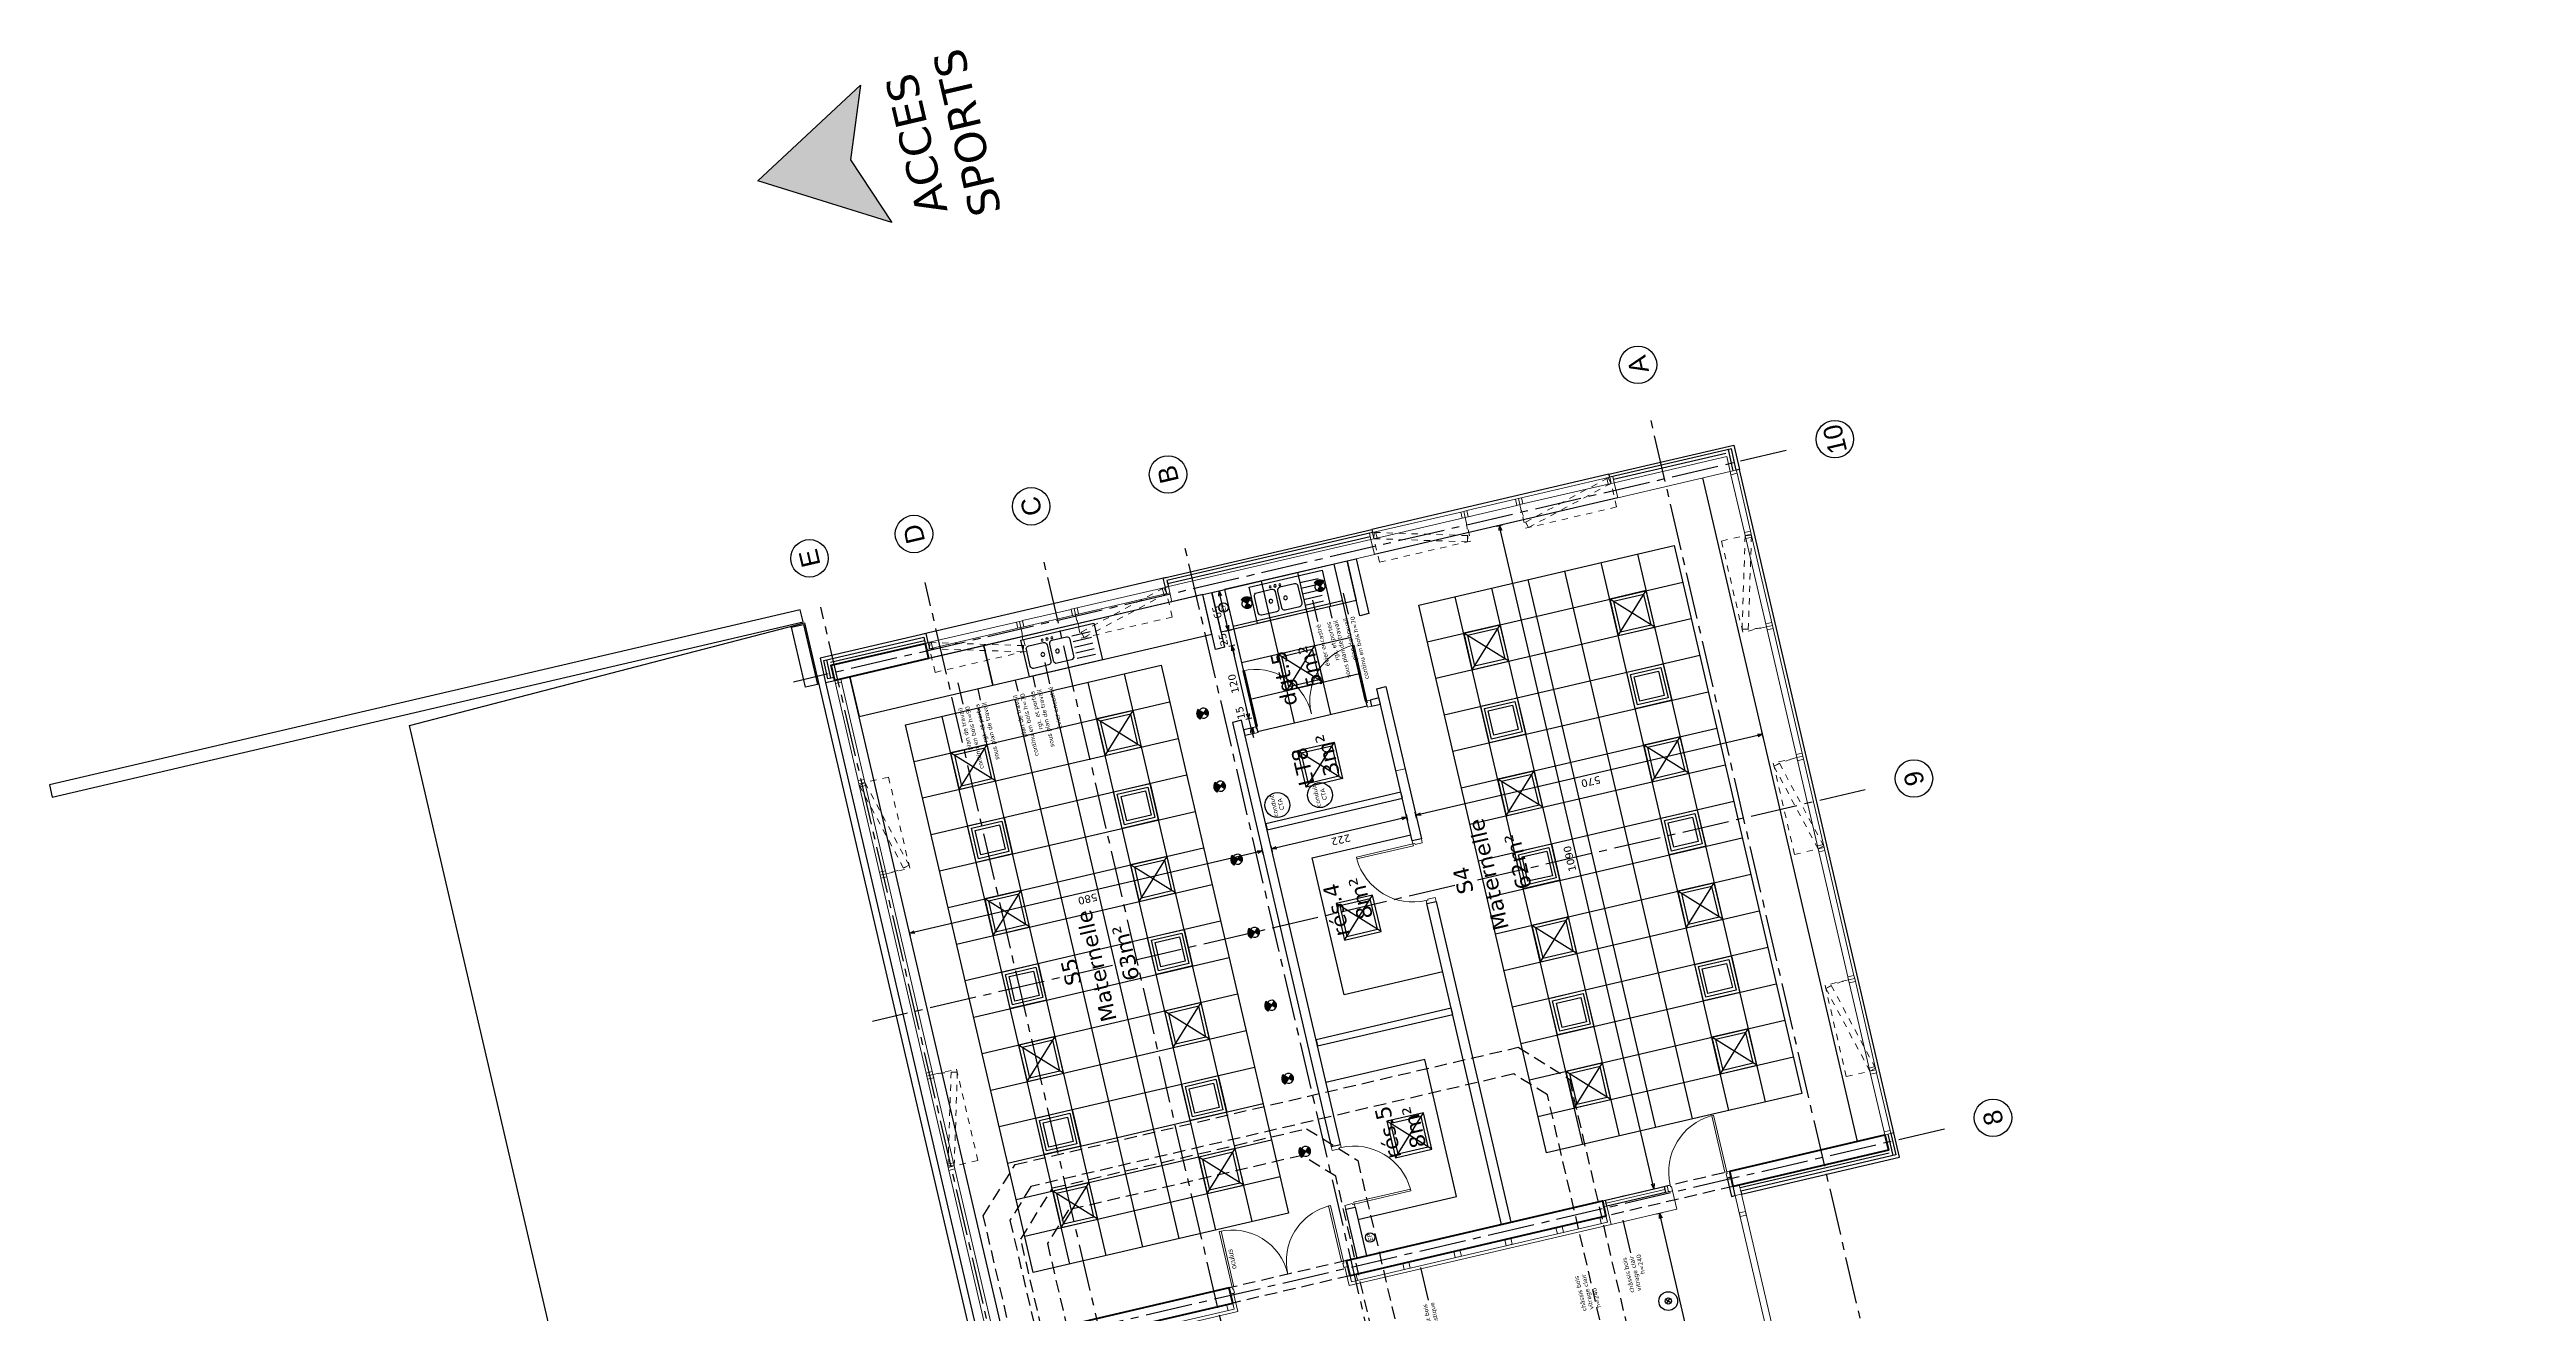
# Model space of a CAD drawing. Header units: metres. Extents: x -49 to 867749, y -579737 to 170817.
# Drawn here: x 867502.69 to 867542.36, y -408919.2 to -408898.99 of the extents above; entities that cross this region are included whole.
import ezdxf
from ezdxf.enums import TextEntityAlignment as Align

# ---------------------------------------------------------------- set-up
doc = ezdxf.new("R2010")
doc.units = ezdxf.units.M
doc.header["$MEASUREMENT"] = 0
doc.header["$PDMODE"] = 3
doc.header["$PDSIZE"] = 0.1
for name, pattern in [('01', [0.15, 0.1, -0.05]), ('02', [0.28, 0.2, -0.08]), ('AXES2', [1.125, 0.75, -0.125, 0.125, -0.125])]:
    doc.linetypes.add(name, pattern=pattern)
for name, color, linetype in [('00-AXE-0.00', 14, 'AXES2'), ('01-CLOISON-0.25', 3, 'Continuous'), ('01-DOUBLAGE-0.0x', 6, 'Continuous'), ('01-ISOL-0.08', 43, 'ISOLATION'), ('01-MEN-VU-0.13', 163, 'Continuous'), ('01-SANITAIRE-0.15', 44, 'Continuous'), ('02-VU-CACHE-01-0.10', 133, '01'), ('06-COT-50&100-0.20', 2, 'Continuous'), ('06-SYMB-DIVERS-0.20', 20, 'Continuous'), ('06-TXT-DETAILS-DIVERS-02.20', 2, 'Continuous'), ('06-TXT-DIVERS-0.20', 70, 'Continuous'), ('06-TXT-DIVERS-2-02.20', 5, 'Continuous'), ('06-TXT-ETIQUETTES SURFACES', 210, 'Continuous'), ('07-PLAFONDS-0.13', 5, 'Continuous'), ('08-VU-0.13', 44, 'Continuous'), ('08-VU-0.20', 32, 'Continuous')]:
    doc.layers.add(name, color=color, linetype=linetype)
for name, color, linetype, lineweight in [('01-BETON-0.40', 4, 'Continuous', 40), ('01-MEN-CP-0.15', 2, 'Continuous', 18), ('ACSP - Béton', 252, 'Continuous', 18)]:
    doc.layers.add(name, color=color, linetype=linetype, lineweight=lineweight)
doc.styles.add('COT', font='verdana.ttf')
doc.styles.add('locaux 100', font='verdana.ttf', dxfattribs={"height": 0.22})
doc.styles.add('locaux 20', font='verdana.ttf', dxfattribs={"height": 0.07})
doc.styles.add('locaux 200', font='verdana.ttf', dxfattribs={"height": 0.35})
doc.styles.get("Standard").update_dxf_attribs({"font": 'arial.ttf'})
doc.linetypes.add('ISOLATION', pattern='A,0.0001,-0.1,[134,ltypeshp.shx,S=0.1,R=0,X=-0.1,Y=0],-0.2,[134,ltypeshp.shx,S=0.1,R=180,X=0.1,Y=0],-0.1', length=0.4001)
doc.dimstyles.new('COT50', dxfattribs={"dimtxt": 0.12, "dimasz": 0.08, "dimexe": 0.05, "dimexo": 0, "dimgap": 0.05, "dimtad": 1, "dimdec": 0, "dimlfac": 100, "dimzin": 0, "dimdsep": 46, "dimtxsty": 'COT', "dimblk": 'OPEN30', "dimcen": 0.04, "dimdle": 0.05, "dimclrd": 256, "dimclre": 256, "dimclrt": 6, "dimadec": 0, "dimazin": 0, "dimtm": 1e-09, "dimtfac": 1, "dimtdec": 0, "dimtmove": 1, "dimatfit": 0, "dimldrblk": 'OPEN30', "dimfxl": 0.05, "dimfxlon": 1, "dimtolj": 1, "dimtzin": 0, "dimlwd": -1, "dimlwe": -1, "dimarcsym": 0})

# ---------------------------------------------------------------- blocks, each defined once
blk = doc.blocks.new('fen150')
for points in [[(-1.6, -0.1), (-1.55, -0.1), (-1.55, 0), (-1.6, 0)], [(-1.55, -0.1), (-1.5, -0.1), (-1.5, 0), (-1.55, 0)], [(-0.05, -0.1), (0, -0.1), (0, 0), (-0.05, 0)], [(-1.55, -0.1), (-0.05, -0.1), (-0.05, 0), (-1.55, 0)], [(-0.1, -0.1), (-0.05, -0.1), (-0.05, 0), (-0.1, 0)]]:
    blk.add_lwpolyline(points, close=True)
at = {"linetype": '01'}
blk.add_lwpolyline([(-1.55, 0), (-1.55, 0.388), (-0.05, 0.388), (-0.05, 0)], dxfattribs=at)
blk.add_lwpolyline([(-1.525, 0.292), (-0.076, -0.097), (-0.05, 0), (-1.499, 0.388)], close=True, dxfattribs=at)
blk.add_arc((-0.05, 0), 1.5, 165, 180, dxfattribs=at)
blk = doc.blocks.new('LuminaireSuspendu')
for p, q in [((-0.035, 0.035), (0.035, -0.035)), ((-0.035, -0.035), (0.035, 0.035))]:
    blk.add_line(p, q)
for radius in [0.15, 0.05]:
    blk.add_circle((0, 0), radius)
blk = doc.blocks.new('Eclairage-Pl-60x60')
for p, q in [((-0.3, 0.3), (0.3, -0.3)), ((-0.3, -0.3), (0.3, 0.3))]:
    blk.add_line(p, q)
for points in [[(-0.3, -0.3), (0.3, -0.3), (0.3, 0.3), (-0.3, 0.3)], [(-0.25, -0.25), (0.25, -0.25), (0.25, 0.25), (-0.25, 0.25)]]:
    blk.add_lwpolyline(points, close=True)
blk = doc.blocks.new('Spot-directionnel')
h = blk.add_hatch(color=256)
h.dxf.hatch_style = 1
h.paths.add_polyline_path([(-0.057, 0.057, 0.414214), (-0.057, -0.057), (0, 0)])
h = blk.add_hatch(color=256)
h.dxf.hatch_style = 1
h.paths.add_polyline_path([(0.078, 0.078), (0, 0), (0.078, -0.078, 0.414214)])
for p, q in [((-0.057, -0.057), (0.078, 0.078)), ((-0.057, 0.057), (0.078, -0.078))]:
    blk.add_line(p, q)
for radius, start, end in [(0.08, 45, 315), (0.11, 315, 45)]:
    blk.add_arc((0, 0), radius, start, end)
blk = doc.blocks.new('_Open30')
at = {"color": 0, "linetype": 'ByBlock', "lineweight": -2}
for p, q in [((-1, 0.27), (0, 0)), ((0, 0), (-1, -0.27)), ((0, 0), (-1, 0))]:
    blk.add_line(p, q, dxfattribs=at)
blk = doc.blocks.new('*D451')
at = {"layer": '06-COT-50&100-0.20', "transparency": 16777216}
for p, q in [((867528.427, -408917.621), (867528.524, -408917.598)), ((867529.956, -408923.959), (867528.494, -408917.688)), ((867529.925, -408924.049), (867530.023, -408924.026))]:
    blk.add_line(p, q, dxfattribs=at)
at = {"layer": 'Defpoints', "color": 0, "transparency": 16777216}
for p in [(867527.814, -408917.764), (867528.476, -408917.61), (867529.239, -408924.209)]:
    blk.add_point(p, dxfattribs=at)
at = {"layer": '06-COT-50&100-0.20', "transparency": 16777216, "xscale": 0.08, "yscale": 0.08, "zscale": 0.08}
for p, rotation in [((867528.476, -408917.61), 103.1212703830424), ((867529.974, -408924.037), 283.1212703830424)]:
    blk.add_blockref('_Open30', p, dxfattribs=dict(at, rotation=rotation))
at = {"layer": '06-COT-50&100-0.20', "color": 6, "transparency": 16777216, "insert": (867529.115, -408920.849), "char_height": 0.12, "attachment_point": 5, "rotation": 103.1213, "style": 'COT'}
blk.add_mtext('\\A1;660', dxfattribs=at)
blk = doc.blocks.new('*D452')
at = {"layer": '06-COT-50&100-0.20', "transparency": 16777216}
for p, q in [((867525.862, -408906.616), (867525.959, -408906.593)), ((867528.367, -408917.142), (867525.929, -408906.683)), ((867528.336, -408917.231), (867528.434, -408917.209))]:
    blk.add_line(p, q, dxfattribs=at)
at = {"layer": 'Defpoints', "color": 0, "transparency": 16777216}
for p in [(867525.91, -408906.605), (867523.617, -408907.139), (867526.092, -408917.755)]:
    blk.add_point(p, dxfattribs=at)
at = {"layer": '06-COT-50&100-0.20', "transparency": 16777216, "xscale": 0.08, "yscale": 0.08, "zscale": 0.08}
for p, rotation in [((867525.91, -408906.605), 103.1212703830424), ((867528.385, -408917.22), 283.1212703830424)]:
    blk.add_blockref('_Open30', p, dxfattribs=dict(at, rotation=rotation))
at = {"layer": '06-COT-50&100-0.20', "color": 6, "transparency": 16777216, "insert": (867527.038, -408911.938), "char_height": 0.12, "attachment_point": 5, "rotation": 103.1213, "style": 'COT'}
blk.add_mtext('\\A1;1090', dxfattribs=at)
blk = doc.blocks.new('*D453')
at = {"layer": '06-COT-50&100-0.20', "transparency": 16777216}
for p, q in [((867530.047, -408909.965), (867524.651, -408911.223)), ((867530.136, -408909.996), (867530.113, -408909.898)), ((867524.585, -408911.29), (867524.562, -408911.192))]:
    blk.add_line(p, q, dxfattribs=at)
at = {"layer": 'Defpoints', "color": 0, "transparency": 16777216}
for p in [(867524.573, -408911.241), (867530.406, -408911.153), (867524.661, -408911.619)]:
    blk.add_point(p, dxfattribs=at)
at = {"layer": '06-COT-50&100-0.20', "transparency": 16777216, "xscale": 0.08, "yscale": 0.08, "zscale": 0.08}
for p, rotation in [((867530.124, -408909.947), 13.12127038304243), ((867524.573, -408911.241), 193.1212703830424)]:
    blk.add_blockref('_Open30', p, dxfattribs=dict(at, rotation=rotation))
at = {"layer": '06-COT-50&100-0.20', "color": 6, "transparency": 16777216, "insert": (867527.374, -408910.704), "char_height": 0.12, "attachment_point": 5, "rotation": 193.1213, "style": 'COT'}
blk.add_mtext('\\A1;570', dxfattribs=at)
blk = doc.blocks.new('P90')
at = {"linetype": 'Continuous'}
for points in [[(-0.05, 0.929), (-0.05, 0), (-0.08, 0), (-0.08, 0.929)], [(-0.965, -0.03), (-0.965, -0.1), (-1.03, -0.1), (-1.03, 0), (-0.98, 0), (-0.98, -0.03)], [(0, 0), (0, -0.1), (-0.065, -0.1), (-0.065, -0.03), (-0.05, -0.03), (-0.05, 0)]]:
    blk.add_lwpolyline(points, close=True, dxfattribs=at)
blk.add_arc((-0.043, -0.006), 0.937, 92.2388, 179.6062, dxfattribs=at)
at = {"linetype": 'Continuous', "text_generation_flag": 6}
blk.add_attdef('TEXTE', text='', height=0.08, rotation=90, dxfattribs=at).set_placement((-0.188, 0.469), align=Align.CENTER)
blk = doc.blocks.new('*D454')
at = {"layer": '06-COT-50&100-0.20', "transparency": 16777216}
for p, q in [((867522.038, -408911.832), (867516.545, -408913.112)), ((867522.127, -408911.863), (867522.104, -408911.765)), ((867516.478, -408913.179), (867516.456, -408913.082))]:
    blk.add_line(p, q, dxfattribs=at)
at = {"layer": 'Defpoints', "color": 0, "transparency": 16777216}
for p in [(867516.467, -408913.131), (867522.427, -408913.151), (867516.748, -408914.337)]:
    blk.add_point(p, dxfattribs=at)
at = {"layer": '06-COT-50&100-0.20', "transparency": 16777216, "xscale": 0.08, "yscale": 0.08, "zscale": 0.08}
for p, rotation in [((867522.116, -408911.814), 13.12127038304243), ((867516.467, -408913.131), 193.1212703830424)]:
    blk.add_blockref('_Open30', p, dxfattribs=dict(at, rotation=rotation))
at = {"layer": '06-COT-50&100-0.20', "color": 6, "transparency": 16777216, "insert": (867519.317, -408912.582), "char_height": 0.12, "attachment_point": 5, "rotation": 193.1213, "style": 'COT'}
blk.add_mtext('\\A1;580', dxfattribs=at)
blk = doc.blocks.new('elem-cuis')
for p, q in [((0.115, -0.81), (0.115, -1.11)), ((0.2075, -0.81), (0.2075, -1.11)), ((0.3, -0.81), (0.3, -1.11)), ((0.3925, -0.81), (0.3925, -1.11)), ((0.485, -0.81), (0.485, -1.11))]:
    blk.add_line(p, q)
blk.add_lwpolyline([(0, -1.2), (0.6, -1.2), (0.6, 0), (0, 0)], close=True)
for points in [[(0.165, -0.39), (0.435, -0.39, 0.4142136), (0.485, -0.34), (0.485, -0.1, 0.4142136), (0.435, -0.05), (0.165, -0.05, 0.4142136), (0.115, -0.1), (0.115, -0.34, 0.4142136)], [(0.165, -0.43), (0.435, -0.43, -0.4142136), (0.485, -0.48), (0.485, -0.72, -0.4142136), (0.435, -0.77), (0.165, -0.77, -0.4142136), (0.115, -0.72), (0.115, -0.48, -0.4142136)]]:
    blk.add_lwpolyline(points, format="xyb", close=True)
for centre, radius in [((0.075, -0.41), 0.02), ((0.075, -0.33), 0.015), ((0.075, -0.33), 0.015), ((0.3, -0.29), 0.03), ((0.075, -0.49), 0.015), ((0.3, -0.53), 0.03)]:
    blk.add_circle(centre, radius)
blk = doc.blocks.new('P180')
for points in [[(-1.85, 0.915), (-1.85, 0), (-1.88, 0), (-1.88, 0.915)], [(-0.08, 0.915), (-0.08, 0), (-0.05, 0), (-0.05, 0.915)], [(0, 0), (0, -0.1), (-0.065, -0.1), (-0.065, -0.03), (-0.05, -0.03), (-0.05, 0)]]:
    blk.add_lwpolyline(points, close=True)
at = {"linetype": 'Continuous'}
blk.add_lwpolyline([(-1.93, 0), (-1.93, -0.1), (-1.865, -0.1), (-1.865, -0.03), (-1.88, -0.03), (-1.88, 0)], close=True, dxfattribs=at)
for centre, start, end in [((-1.88, 0), 0, 90), ((-0.05, 0), 90, 180)]:
    blk.add_arc(centre, 0.915, start, end)
at = {"linetype": 'Continuous', "text_generation_flag": 6}
blk.add_attdef('TEXTE', (-0.188, 0.598), '', height=0.08, rotation=90, dxfattribs=at)
blk = doc.blocks.new('A$C69772187')
at = {"layer": '06-SYMB-DIVERS-0.20', "true_color": 0xff0000}
h = blk.add_hatch(color=1, dxfattribs=at)
h.dxf.hatch_style = 1
h.paths.add_polyline_path([(-3.887, 2.267), (0, 0), (-3.907, -2.233), (-3.053, 0.014)])
at = {"layer": '06-SYMB-DIVERS-0.20', "color": 1, "true_color": 0xff0000}
blk.add_lwpolyline([(-3.887, 2.267), (0, 0), (-3.907, -2.233), (-3.053, 0.014), (-3.887, 2.267)], dxfattribs=at)
blk = doc.blocks.new('P90-15')
at = {"linetype": 'Continuous'}
for points in [[(-0.05, 0.929), (-0.05, 0), (-0.08, 0), (-0.08, 0.929)], [(-0.965, -0.03), (-0.965, -0.15), (-1.03, -0.15), (-1.03, 0), (-0.98, 0), (-0.98, -0.03)], [(0, 0), (0, -0.15), (-0.065, -0.15), (-0.065, -0.03), (-0.05, -0.03), (-0.05, 0)]]:
    blk.add_lwpolyline(points, close=True, dxfattribs=at)
blk.add_arc((-0.043, -0.006), 0.937, 92.2388, 179.6062, dxfattribs=at)
at = {"linetype": 'Continuous', "text_generation_flag": 6}
blk.add_attdef('TEXTE', text='', height=0.08, rotation=90, dxfattribs=at).set_placement((-0.188, 0.469), align=Align.CENTER)
blk = doc.blocks.new('*D458')
at = {"layer": '06-COT-50&100-0.20', "transparency": 16777216}
for p, q in [((867524.349, -408911.293), (867522.34, -408911.762)), ((867524.416, -408911.226), (867524.439, -408911.324)), ((867522.25, -408911.731), (867522.273, -408911.829))]:
    blk.add_line(p, q, dxfattribs=at)
at = {"layer": 'Defpoints', "color": 0, "transparency": 16777216}
for p in [(867524.356, -408910.971), (867522.191, -408911.476), (867522.262, -408911.78)]:
    blk.add_point(p, dxfattribs=at)
at = {"layer": '06-COT-50&100-0.20', "transparency": 16777216, "xscale": 0.08, "yscale": 0.08, "zscale": 0.08}
for p, rotation in [((867524.427, -408911.275), 13.12127038304243), ((867522.262, -408911.78), 193.1212703830424)]:
    blk.add_blockref('_Open30', p, dxfattribs=dict(at, rotation=rotation))
at = {"layer": '06-COT-50&100-0.20', "color": 6, "transparency": 16777216, "insert": (867523.37, -408911.636), "char_height": 0.12, "attachment_point": 5, "rotation": 193.1213, "style": 'COT'}
blk.add_mtext('\\A1;222', dxfattribs=at)
blk = doc.blocks.new('*D460')
at = {"layer": '06-COT-50&100-0.20', "transparency": 16777216}
for p, q in [((867521.578, -408908.539), (867521.675, -408908.516)), ((867521.881, -408909.618), (867521.645, -408908.605)), ((867521.851, -408909.707), (867521.948, -408909.685))]:
    blk.add_line(p, q, dxfattribs=at)
at = {"layer": 'Defpoints', "color": 0, "transparency": 16777216}
for p in [(867521.51, -408908.555), (867521.627, -408908.527), (867521.782, -408909.723)]:
    blk.add_point(p, dxfattribs=at)
at = {"layer": '06-COT-50&100-0.20', "transparency": 16777216, "xscale": 0.08, "yscale": 0.08, "zscale": 0.08}
for p, rotation in [((867521.627, -408908.527), 103.1212703830424), ((867521.899, -408909.696), 283.1212703830424)]:
    blk.add_blockref('_Open30', p, dxfattribs=dict(at, rotation=rotation))
at = {"layer": '06-COT-50&100-0.20', "color": 6, "transparency": 16777216, "insert": (867521.653, -408909.137), "char_height": 0.12, "attachment_point": 5, "rotation": 103.1213, "style": 'COT'}
blk.add_mtext('\\A1;120', dxfattribs=at)
blk = doc.blocks.new('*D467')
at = {"layer": '06-COT-50&100-0.20', "transparency": 16777216}
for p, q in [((867521.374, -408907.662), (867521.471, -408907.639)), ((867521.552, -408908.206), (867521.441, -408907.729)), ((867521.521, -408908.295), (867521.619, -408908.273))]:
    blk.add_line(p, q, dxfattribs=at)
at = {"layer": 'Defpoints', "color": 0, "transparency": 16777216}
for p in [(867521.306, -408907.678), (867521.422, -408907.651), (867521.453, -408908.311)]:
    blk.add_point(p, dxfattribs=at)
at = {"layer": '06-COT-50&100-0.20', "transparency": 16777216, "xscale": 0.08, "yscale": 0.08, "zscale": 0.08}
for p, rotation in [((867521.422, -408907.651), 103.1212703830424), ((867521.57, -408908.284), 283.1212703830424)]:
    blk.add_blockref('_Open30', p, dxfattribs=dict(at, rotation=rotation))
at = {"layer": '06-COT-50&100-0.20', "color": 6, "transparency": 16777216, "insert": (867521.387, -408907.993), "char_height": 0.12, "attachment_point": 5, "rotation": 103.1213, "style": 'COT'}
blk.add_mtext('\\A1;65', dxfattribs=at)
blk = doc.blocks.new('*D468')
at = {"layer": '06-COT-50&100-0.20', "transparency": 16777216}
for p, q in [((867521.851, -408909.707), (867521.948, -408909.685)), ((867521.881, -408909.618), (867521.863, -408909.54)), ((867521.885, -408909.853), (867521.982, -408909.831)), ((867521.933, -408909.842), (867521.899, -408909.696)), ((867521.951, -408909.92), (867521.97, -408909.998))]:
    blk.add_line(p, q, dxfattribs=at)
at = {"layer": 'Defpoints', "color": 0, "transparency": 16777216}
for p in [(867521.782, -408909.723), (867521.899, -408909.696), (867521.816, -408909.869)]:
    blk.add_point(p, dxfattribs=at)
at = {"layer": '06-COT-50&100-0.20', "transparency": 16777216, "xscale": 0.08, "yscale": 0.08, "zscale": 0.08}
for p, rotation in [((867521.899, -408909.696), 283.1212703830424), ((867521.933, -408909.842), 103.1212703830424)]:
    blk.add_blockref('_Open30', p, dxfattribs=dict(at, rotation=rotation))
at = {"layer": '06-COT-50&100-0.20', "color": 6, "transparency": 16777216, "insert": (867521.763, -408909.604), "char_height": 0.12, "attachment_point": 5, "rotation": 103.1213, "style": 'COT'}
blk.add_mtext('\\A1;15', dxfattribs=at)
blk = doc.blocks.new('*D469')
at = {"layer": '06-COT-50&100-0.20', "transparency": 16777216}
for p, q in [((867521.552, -408908.206), (867521.534, -408908.128)), ((867521.521, -408908.295), (867521.619, -408908.273)), ((867521.627, -408908.527), (867521.57, -408908.284)), ((867521.578, -408908.539), (867521.675, -408908.516)), ((867521.645, -408908.605), (867521.663, -408908.683))]:
    blk.add_line(p, q, dxfattribs=at)
at = {"layer": 'Defpoints', "color": 0, "transparency": 16777216}
for p in [(867521.453, -408908.311), (867521.51, -408908.555), (867521.57, -408908.284)]:
    blk.add_point(p, dxfattribs=at)
at = {"layer": '06-COT-50&100-0.20', "transparency": 16777216, "xscale": 0.08, "yscale": 0.08, "zscale": 0.08}
for p, rotation in [((867521.57, -408908.284), 283.1212703830424), ((867521.627, -408908.527), 103.1212703830424)]:
    blk.add_blockref('_Open30', p, dxfattribs=dict(at, rotation=rotation))
at = {"layer": '06-COT-50&100-0.20', "color": 6, "transparency": 16777216, "insert": (867521.489, -408908.431), "char_height": 0.12, "attachment_point": 5, "rotation": 103.1213, "style": 'COT'}
blk.add_mtext('\\A1;25', dxfattribs=at)

msp = doc.modelspace()

# ---------------------------------------------------------------- linework, layer by layer
at = {"layer": '00-AXE-0.00'}
for p, q in [((867542.356, -408965.065), (867528.312, -408904.813)), ((867530.503, -408905.406), (867514.606, -408909.111)), ((867532.639, -408967.33), (867518.594, -408907.078)), ((867534.898, -408967.111), (867520.854, -408906.859)), ((867527.785, -408955.001), (867516.717, -408907.52)), ((867518.153, -408921.246), (867515.045, -408907.91)), ((867531.769, -408910.835), (867515.872, -408914.541)), ((867533.035, -408916.265), (867517.137, -408919.97))]:
    msp.add_line(p, q, dxfattribs=at)
at = {"layer": '00-AXE-0.00', "linetype": 'Continuous'}
for centre in [(867528.13, -408904.034), (867531.282, -408905.224), (867520.604, -408905.788), (867518.413, -408906.299), (867516.536, -408906.741), (867514.863, -408907.131), (867532.548, -408910.654), (867533.814, -408916.083)]:
    msp.add_circle(centre, 0.3, dxfattribs=at)
at = {"layer": '01-BETON-0.40'}
for points in [[(867516.714, -408908.492), (867516.771, -408908.735), (867515.267, -408909.086), (867515.211, -408908.842)], [(867529.598, -408916.937), (867532.081, -408916.359), (867532.138, -408916.602), (867529.654, -408917.181)], [(867527.616, -408917.656), (867523.519, -408918.611), (867523.462, -408918.368), (867527.559, -408917.413)], [(867519.398, -408919.572), (867520.126, -408922.694), (867520.37, -408922.637), (867519.642, -408919.515), (867521.639, -408919.049), (867521.582, -408918.806), (867517.742, -408919.701), (867517.799, -408919.944)]]:
    msp.add_lwpolyline(points, close=True, dxfattribs=at)
at = {"layer": '01-CLOISON-0.25'}
for points in [[(867523.617, -408907.139), (867523.821, -408908.016), (867523.675, -408908.05), (867523.471, -408907.173)], [(867521.364, -408908.589), (867521.159, -408907.712), (867521.306, -408907.678), (867521.51, -408908.555)], [(867523.839, -408909.398), (867523.862, -408909.495), (867524.005, -408909.462), (867523.982, -408909.365)], [(867524.515, -408911.653), (867523.948, -408909.218), (867524.094, -408909.184), (867524.661, -408911.619)], [(867523.365, -408916.511), (867521.782, -408909.723), (867521.636, -408909.757), (867523.218, -408916.545)], [(867521.959, -408909.836), (867521.982, -408909.933), (867521.839, -408909.967), (867521.816, -408909.869)], [(867522.168, -408911.379), (867522.191, -408911.476), (867524.356, -408910.971), (867524.334, -408910.874)], [(867524.895, -408912.622), (867526.092, -408917.755), (867525.945, -408917.789), (867524.749, -408912.656)], [(867522.974, -408914.836), (867522.997, -408914.934), (867525.162, -408914.429), (867525.14, -408914.331)], [(867523.598, -408917.514), (867523.78, -408918.294), (867523.634, -408918.328), (867523.452, -408917.548)]]:
    msp.add_lwpolyline(points, close=True, dxfattribs=at)
at = {"layer": '01-DOUBLAGE-0.0x'}
for points in [[(867529.704, -408905.72), (867529.625, -408905.38), (867527.677, -408905.834), (867527.665, -408905.785), (867529.662, -408905.32), (867529.753, -408905.709)], [(867523.879, -408906.719), (867520.587, -408907.486), (867520.609, -408907.584), (867520.561, -408907.595), (867520.527, -408907.449), (867523.867, -408906.67), (867523.879, -408906.719)], [(867516.714, -408908.492), (867516.763, -408908.48), (867516.729, -408908.334), (867515.031, -408908.73), (867515.121, -408909.12), (867515.267, -408909.086), (867515.256, -408909.037), (867515.159, -408909.06), (867515.091, -408908.767), (867516.691, -408908.394), (867516.714, -408908.492)], [(867532.178, -408916.336), (867532.258, -408916.677), (867529.774, -408917.256), (867529.786, -408917.304), (867532.318, -408916.714), (867532.227, -408916.325)]]:
    msp.add_lwpolyline(points, close=True, dxfattribs=at)
at = {"layer": '01-ISOL-0.08', "ltscale": 0.1}
for p, q in [((867529.538, -408905.451), (867527.737, -408905.871)), ((867529.655, -408905.732), (867529.576, -408905.391)), ((867520.598, -408907.535), (867523.841, -408906.779)), ((867515.199, -408908.793), (867516.703, -408908.443)), ((867515.207, -408909.048), (867515.139, -408908.756)), ((867532.13, -408916.347), (867532.209, -408916.688)), ((867532.149, -408916.651), (867529.763, -408917.207))]:
    msp.add_line(p, q, dxfattribs=at)
at = {"layer": '01-MEN-CP-0.15'}
for p, q in [((867524.4, -408910.499), (867524.254, -408910.533)), ((867527.619, -408917.45), (867528.557, -408917.231))]:
    msp.add_line(p, q, dxfattribs=at)
for points in [[(867529.704, -408905.72), (867529.715, -408905.769), (867529.618, -408905.792), (867529.607, -408905.743)], [(867529.715, -408905.769), (867529.931, -408906.694), (867529.834, -408906.717), (867529.618, -408905.792)], [(867526.167, -408906.185), (867525.388, -408906.367), (867525.411, -408906.464), (867526.19, -408906.283)], [(867518.295, -408908.226), (867518.272, -408908.128), (867519.051, -408907.947), (867519.074, -408908.044)], [(867530.197, -408908.275), (867530.662, -408910.272), (867530.76, -408910.249), (867530.294, -408908.253)], [(867515.267, -408909.086), (867515.279, -408909.134), (867515.376, -408909.112), (867515.365, -408909.063)], [(867515.279, -408909.134), (867515.642, -408910.692), (867515.739, -408910.67), (867515.376, -408909.112)], [(867531.025, -408911.83), (867531.491, -408913.826), (867531.588, -408913.804), (867531.123, -408911.807)], [(867516.732, -408915.367), (867516.005, -408912.251), (867516.103, -408912.228), (867516.829, -408915.344)], [(867531.951, -408915.362), (867532.167, -408916.287), (867532.07, -408916.31), (867531.854, -408915.385)], [(867532.167, -408916.287), (867532.178, -408916.336), (867532.081, -408916.359), (867532.07, -408916.31)], [(867517.095, -408916.925), (867517.731, -408919.652), (867517.828, -408919.63), (867517.192, -408916.903)], [(867528.749, -408917.546), (867527.699, -408917.791), (867527.631, -408917.499), (867528.68, -408917.254)], [(867528.617, -408917.269), (867528.594, -408917.171), (867528.546, -408917.183), (867528.568, -408917.28)], [(867529.752, -408917.158), (867529.786, -408917.304), (867529.688, -408917.327), (867529.654, -408917.181)], [(867531.187, -408923.755), (867529.688, -408917.327), (867529.786, -408917.304), (867531.284, -408923.732)], [(867529.688, -408917.327), (867531.187, -408923.755), (867531.284, -408923.732), (867529.786, -408917.304)], [(867527.631, -408917.499), (867527.699, -408917.791), (867523.504, -408918.769), (867523.436, -408918.476), (867523.485, -408918.465), (867523.542, -408918.708), (867527.639, -408917.753), (867527.582, -408917.51)], [(867527.519, -408917.679), (867527.541, -408917.776), (867527.639, -408917.753), (867527.616, -408917.656)], [(867527.631, -408917.499), (867527.608, -408917.401), (867527.559, -408917.413), (867527.582, -408917.51)], [(867529.767, -408917.663), (867529.753, -408917.605), (867529.85, -408917.582), (867529.864, -408917.64)], [(867525.997, -408918.033), (867526.02, -408918.131), (867526.117, -408918.108), (867526.095, -408918.011)], [(867526.815, -408917.843), (867526.838, -408917.94), (867526.936, -408917.917), (867526.913, -408917.82)], [(867524.363, -408918.414), (867524.385, -408918.512), (867524.483, -408918.489), (867524.46, -408918.392)], [(867525.181, -408918.224), (867525.203, -408918.321), (867525.301, -408918.298), (867525.278, -408918.201)], [(867521.605, -408918.903), (867521.654, -408918.892), (867521.722, -408919.184), (867519.676, -408919.661), (867519.665, -408919.612), (867521.662, -408919.147)], [(867523.519, -408918.611), (867523.542, -408918.708), (867523.639, -408918.686), (867523.616, -408918.588)], [(867521.542, -408919.072), (867521.565, -408919.169), (867521.662, -408919.147), (867521.639, -408919.049)]]:
    msp.add_lwpolyline(points, close=True, dxfattribs=at)
at = {"layer": '01-MEN-VU-0.13'}
for points in [[(867502.738, -408910.951), (867514.759, -408908.149), (867514.713, -408907.954), (867502.694, -408910.756)], [(867514.768, -408908.189), (867514.992, -408909.15), (867514.797, -408909.195), (867514.573, -408908.234)]]:
    msp.add_lwpolyline(points, close=True, dxfattribs=at)
at = {"layer": '01-SANITAIRE-0.15', "linetype": '02'}
msp.add_lwpolyline([(867538.595, -408959.063), (867536.693, -408950.904), (867534.533, -408949.41), (867526.679, -408915.717), (867526.14, -408915.382), (867518.408, -408917.184), (867518.073, -408917.723), (867519.164, -408922.403), (867518.774, -408922.493), (867517.646, -408917.652), (867518.156, -408916.832), (867526.211, -408914.955), (867527.031, -408915.465), (867534.887, -408949.168), (867537.048, -408950.662), (867539.102, -408959.474), (867538.21, -408960.909), (867533.014, -408962.12), (867532.923, -408961.731), (867537.957, -408960.557), (867538.675, -408959.404)], dxfattribs=at)
msp.add_lwpolyline([(867538.034, -408959.298), (867536.162, -408951.265), (867530.335, -408947.237), (867523.291, -408917.02), (867522.753, -408916.685), (867519.008, -408917.558), (867518.673, -408918.096), (867519.651, -408922.289), (867519.261, -408922.38), (867518.246, -408918.026), (867518.756, -408917.206), (867522.823, -408916.258), (867523.643, -408916.768), (867530.689, -408946.996), (867536.516, -408951.024), (867538.461, -408959.368), (867537.831, -408960.381), (867532.878, -408961.536), (867532.787, -408961.146), (867537.579, -408960.029)], close=True, dxfattribs=at)
at = {"layer": '01-SANITAIRE-0.15'}
for centre, radius in [((867521.49, -408907.918), 0.075), ((867522.355, -408911.079), 0.2), ((867523.037, -408910.92), 0.2), ((867523.839, -408917.997), 0.075)]:
    msp.add_circle(centre, radius, dxfattribs=at)
at = {"layer": '02-VU-CACHE-01-0.10', "linetype": '02'}
for p, q in [((867527.559, -408917.413), (867529.598, -408916.937)), ((867529.654, -408917.181), (867527.616, -408917.656)), ((867523.462, -408918.368), (867521.582, -408918.806)), ((867523.519, -408918.611), (867521.639, -408919.049))]:
    msp.add_line(p, q, dxfattribs=at)
at = {"layer": '06-COT-50&100-0.20'}
for points in [[(867527.631, -408917.499), (867527.608, -408917.401), (867528.546, -408917.183), (867528.568, -408917.28)], [(867529.557, -408917.05), (867529.625, -408917.342), (867529.688, -408917.327), (867529.62, -408917.035)]]:
    msp.add_lwpolyline(points, close=True, dxfattribs=at)
at = {"layer": '06-TXT-DETAILS-DIVERS-02.20'}
for points in [[(867522.917, -408907.801), (867522.996, -408908.14)], [(867523.408, -408907.686), (867523.487, -408908.025)], [(867523.184, -408907.908), (867523.226, -408908.086)], [(867518.437, -408909.014), (867518.479, -408909.193)], [(867518.629, -408908.8), (867518.708, -408909.139)], [(867517.24, -408909.124), (867517.319, -408909.463)], [(867517.556, -408909.219), (867517.598, -408909.398)], [(867518.158, -408909.079), (867518.2, -408909.257)], [(867527.889, -408917.724), (867528.011, -408918.246)], [(867524.645, -408918.48), (867524.767, -408919.002)]]:
    msp.add_lwpolyline(points, dxfattribs=at)
at = {"layer": '07-PLAFONDS-0.13'}
for p, q in [((867530.169, -408915.829), (867528.125, -408907.064)), ((867522.677, -408907.358), (867523.206, -408909.628)), ((867528.416, -408916.238), (867526.372, -408907.472)), ((867529, -408916.101), (867526.957, -408907.336)), ((867529.584, -408915.965), (867527.541, -408907.2)), ((867521.645, -408908.215), (867523.398, -408907.806)), ((867522.093, -408907.495), (867522.622, -408909.764)), ((867524.756, -408908.465), (867528.846, -408907.512)), ((867527.247, -408916.51), (867525.204, -408907.745)), ((867527.831, -408916.374), (867525.788, -408907.609)), ((867524.892, -408909.05), (867528.982, -408908.096)), ((867521.781, -408908.799), (867523.534, -408908.391)), ((867521.951, -408917.744), (867519.908, -408908.979)), ((867521.917, -408909.384), (867523.67, -408908.975)), ((867525.028, -408909.634), (867529.118, -408908.681)), ((867516.538, -408910.381), (867520.629, -408909.427)), ((867520.198, -408918.153), (867518.155, -408909.388)), ((867520.782, -408918.017), (867518.739, -408909.252)), ((867521.367, -408917.881), (867519.324, -408909.116)), ((867525.164, -408910.218), (867529.255, -408909.265)), ((867519.029, -408918.425), (867516.986, -408909.66)), ((867519.614, -408918.289), (867517.571, -408909.524)), ((867525.3, -408910.803), (867529.391, -408909.849)), ((867516.674, -408910.965), (867520.765, -408910.012)), ((867516.811, -408911.55), (867520.901, -408910.596)), ((867525.437, -408911.387), (867529.527, -408910.434)), ((867525.573, -408911.971), (867529.663, -408911.018)), ((867516.947, -408912.134), (867521.037, -408911.18)), ((867517.083, -408912.718), (867521.173, -408911.765)), ((867525.709, -408912.556), (867529.799, -408911.602)), ((867525.845, -408913.14), (867529.936, -408912.187)), ((867517.219, -408913.303), (867521.31, -408912.349)), ((867517.355, -408913.887), (867521.446, -408912.933)), ((867525.982, -408913.724), (867530.072, -408912.771)), ((867526.118, -408914.309), (867530.208, -408913.355)), ((867517.492, -408914.471), (867521.582, -408913.518)), ((867517.628, -408915.056), (867521.718, -408914.102)), ((867526.254, -408914.893), (867530.344, -408913.94)), ((867526.39, -408915.477), (867530.48, -408914.524)), ((867517.764, -408915.64), (867521.854, -408914.686)), ((867517.9, -408916.224), (867521.991, -408915.271)), ((867526.526, -408916.062), (867530.617, -408915.108)), ((867518.036, -408916.809), (867522.127, -408915.855)), ((867518.173, -408917.393), (867522.263, -408916.439)), ((867518.309, -408917.977), (867522.399, -408917.024))]:
    msp.add_line(p, q, dxfattribs=at)
for points in [[(867526.663, -408916.646), (867524.619, -408907.881), (867528.71, -408906.928), (867530.753, -408915.693)], [(867521.509, -408907.631), (867522.038, -408909.9), (867523.791, -408909.491), (867523.262, -408907.222)], [(867518.445, -408918.562), (867516.402, -408909.797), (867520.492, -408908.843), (867522.535, -408917.608)]]:
    msp.add_lwpolyline(points, close=True, dxfattribs=at)
at = {"layer": '07-PLAFONDS-0.13', "color": 1}
for points in [[(867528.086, -408909.537), (867527.95, -408908.953), (867528.534, -408908.817), (867528.67, -408909.401)], [(867528.123, -408909.477), (867528.01, -408908.99), (867528.497, -408908.877), (867528.61, -408909.364)], [(867528.161, -408909.417), (867528.07, -408909.028), (867528.459, -408908.937), (867528.55, -408909.327)], [(867525.749, -408910.082), (867525.612, -408909.498), (867526.197, -408909.362), (867526.333, -408909.946)], [(867525.786, -408910.022), (867525.672, -408909.535), (867526.159, -408909.422), (867526.273, -408909.909)], [(867525.823, -408909.962), (867525.732, -408909.573), (867526.122, -408909.482), (867526.213, -408909.871)], [(867519.869, -408911.453), (867519.732, -408910.869), (867520.317, -408910.732), (867520.453, -408911.317)], [(867519.906, -408911.393), (867519.792, -408910.906), (867520.279, -408910.792), (867520.393, -408911.279)], [(867519.943, -408911.333), (867519.852, -408910.943), (867520.242, -408910.852), (867520.333, -408911.242)], [(867517.531, -408911.998), (867517.395, -408911.413), (867517.979, -408911.277), (867518.116, -408911.861)], [(867517.569, -408911.938), (867517.455, -408911.451), (867517.942, -408911.337), (867518.055, -408911.824)], [(867517.606, -408911.878), (867517.515, -408911.488), (867517.905, -408911.397), (867517.995, -408911.787)], [(867528.631, -408911.875), (867528.495, -408911.29), (867529.079, -408911.154), (867529.215, -408911.739)], [(867528.668, -408911.815), (867528.555, -408911.328), (867529.042, -408911.214), (867529.155, -408911.701)], [(867528.705, -408911.755), (867528.615, -408911.365), (867529.004, -408911.274), (867529.095, -408911.664)], [(867526.293, -408912.42), (867526.157, -408911.835), (867526.742, -408911.699), (867526.878, -408912.283)], [(867526.331, -408912.36), (867526.217, -408911.873), (867526.704, -408911.759), (867526.818, -408912.246)], [(867526.368, -408912.299), (867526.277, -408911.91), (867526.667, -408911.819), (867526.758, -408912.209)], [(867520.413, -408913.79), (867520.277, -408913.206), (867520.861, -408913.07), (867520.998, -408913.654)], [(867520.451, -408913.73), (867520.337, -408913.243), (867520.824, -408913.13), (867520.938, -408913.617)], [(867520.488, -408913.67), (867520.397, -408913.281), (867520.787, -408913.19), (867520.878, -408913.579)], [(867518.076, -408914.335), (867517.94, -408913.751), (867518.524, -408913.615), (867518.66, -408914.199)], [(867518.113, -408914.275), (867518, -408913.788), (867518.487, -408913.675), (867518.6, -408914.161)], [(867518.151, -408914.215), (867518.06, -408913.825), (867518.449, -408913.735), (867518.54, -408914.124)], [(867529.176, -408914.212), (867529.039, -408913.628), (867529.624, -408913.492), (867529.76, -408914.076)], [(867529.213, -408914.152), (867529.099, -408913.665), (867529.586, -408913.552), (867529.7, -408914.039)], [(867529.25, -408914.092), (867529.159, -408913.702), (867529.549, -408913.612), (867529.64, -408914.001)], [(867526.838, -408914.757), (867526.702, -408914.173), (867527.286, -408914.036), (867527.423, -408914.621)], [(867526.876, -408914.697), (867526.762, -408914.21), (867527.249, -408914.096), (867527.363, -408914.583)], [(867526.913, -408914.637), (867526.822, -408914.247), (867527.212, -408914.156), (867527.303, -408914.546)], [(867520.958, -408916.128), (867520.822, -408915.543), (867521.406, -408915.407), (867521.543, -408915.991)], [(867520.996, -408916.068), (867520.882, -408915.581), (867521.369, -408915.467), (867521.482, -408915.954)], [(867521.033, -408916.007), (867520.942, -408915.618), (867521.332, -408915.527), (867521.422, -408915.917)], [(867518.621, -408916.672), (867518.485, -408916.088), (867519.069, -408915.952), (867519.205, -408916.536)], [(867518.658, -408916.612), (867518.545, -408916.125), (867519.032, -408916.012), (867519.145, -408916.499)], [(867518.696, -408916.552), (867518.605, -408916.163), (867518.994, -408916.072), (867519.085, -408916.461)]]:
    msp.add_lwpolyline(points, close=True, dxfattribs=at)
at = {"layer": '08-VU-0.13'}
for p, q in [((867527.665, -408905.785), (867523.867, -408906.67)), ((867531.643, -408916.461), (867529.168, -408905.845)), ((867532.227, -408916.325), (867529.753, -408905.709)), ((867527.805, -408906.163), (867523.909, -408907.071)), ((867520.575, -408907.438), (867516.68, -408908.346)), ((867520.666, -408907.827), (867516.771, -408908.735)), ((867517.985, -408919.644), (867515.511, -408909.029)), ((867515.121, -408909.12), (867517.596, -408919.735))]:
    msp.add_line(p, q, dxfattribs=at)
for points in [[(867525.003, -408913.747), (867523.422, -408914.116), (867522.911, -408911.924), (867524.493, -408911.556)], [(867523.644, -408917.709), (867525.225, -408917.341), (867524.714, -408915.149), (867523.133, -408915.518)]]:
    msp.add_lwpolyline(points, dxfattribs=at)
at = {"layer": '08-VU-0.20'}
for points in [[(867523.619, -408907.806), (867521.453, -408908.311), (867521.306, -408907.678), (867523.471, -408907.173)], [(867517.801, -408909.162), (867521.307, -408908.345), (867521.159, -408907.712), (867517.653, -408908.529)], [(867515.658, -408909.662), (867517.801, -408909.162), (867517.653, -408908.529), (867515.511, -408909.029)]]:
    msp.add_lwpolyline(points, close=True, dxfattribs=at)
msp.add_lwpolyline([(867511.186, -408921.525), (867508.46, -408909.804), (867514.783, -408908.164), (867517.551, -408920.042)], dxfattribs=at)
at = {"layer": 'ACSP - Béton'}
for points in [[(867527.748, -408905.92), (867527.805, -408906.163), (867529.607, -408905.743), (867529.55, -408905.5)], [(867523.853, -408906.828), (867523.909, -408907.071), (867520.666, -408907.827), (867520.609, -408907.584)]]:
    msp.add_lwpolyline(points, close=True, dxfattribs=at)

# ---------------------------------------------------------------- block references
at = {"layer": '01-MEN-CP-0.15', "xscale": -1}
for name, p, rotation in [('fen150', (867527.748, -408905.92), 193.1212703791064), ('fen150', (867520.632, -408907.681), 193.1212703791064), ('P180', (867521.959, -408909.836), 13.12127036611448), ('fen150', (867531.025, -408911.83), 103.1212703794849), ('fen150', (867515.739, -408910.67), 283.1212703863595), ('fen150', (867531.854, -408915.385), 103.1212703794849)]:
    msp.add_blockref(name, p, dxfattribs=dict(at, rotation=rotation))
at = {"layer": '01-MEN-CP-0.15'}
for name, p, rotation in [('fen150', (867523.853, -408906.828), 193.1212703791064), ('fen150', (867529.834, -408906.717), 103.121270379485), ('fen150', (867516.737, -408908.589), 193.1212703791064), ('P90-15', (867524.515, -408911.653), 103.1212704001085), ('fen150', (867517.192, -408916.903), 283.1212703661145), ('P90', (867529.598, -408916.937), 13.12127039361258), ('P90-15', (867523.598, -408917.514), 283.1212703863595)]:
    msp.add_blockref(name, p, dxfattribs=dict(at, rotation=rotation))
ref = msp.add_blockref('P180', (867521.582, -408918.806), dxfattribs=dict(at, xscale=-1, rotation=13.12127037261049))
ref.add_attrib('TEXTE', 'oculus', (867521.703, -408918.494), dxfattribs={"layer": '0', "linetype": 'Continuous', "height": 0.08, "rotation": 283.1213, "text_generation_flag": 6})
at = {"layer": '01-SANITAIRE-0.15', "xscale": -1, "rotation": 103.1212703729891}
for p in [(867521.901, -408907.591), (867518.249, -408908.442)]:
    msp.add_blockref('elem-cuis', p, dxfattribs=at)
at = {"layer": '06-TXT-DIVERS-2-02.20', "xscale": 0.5000000000200993, "yscale": 0.5000000000200993, "zscale": 0.5000000000200993, "rotation": 193.1212703791064}
msp.add_blockref('A$C69772187', (867514.033, -408901.092), dxfattribs=at)
at = {"layer": '07-PLAFONDS-0.13', "xscale": -1}
for name, p, rotation in [('Spot-directionnel', (867523.038, -408907.582), 283.1212703794851), ('Spot-directionnel', (867521.869, -408907.855), 283.1212703794851), ('Eclairage-Pl-60x60', (867522.726, -408908.887), 103.1212703794849), ('Eclairage-Pl-60x60', (867523.038, -408910.432), 103.1212703794849)]:
    msp.add_blockref(name, p, dxfattribs=dict(at, rotation=rotation))
at = {"layer": '07-PLAFONDS-0.13'}
for name, p, rotation in [('Eclairage-Pl-60x60', (867528.038, -408908.008), 103.121270379485), ('Eclairage-Pl-60x60', (867525.7, -408908.553), 103.121270379485), ('Eclairage-Pl-60x60', (867519.82, -408909.924), 103.121270379485), ('Spot-directionnel', (867521.172, -408909.609), 193.1212703791064), ('Eclairage-Pl-60x60', (867517.483, -408910.469), 103.121270379485), ('Eclairage-Pl-60x60', (867528.582, -408910.346), 103.121270379485), ('Eclairage-Pl-60x60', (867526.245, -408910.891), 103.121270379485), ('Spot-directionnel', (867521.445, -408910.777), 193.1212703791064), ('Eclairage-Pl-60x60', (867520.365, -408912.261), 103.121270379485), ('Spot-directionnel', (867521.717, -408911.946), 193.1212703791064), ('Eclairage-Pl-60x60', (867518.028, -408912.806), 103.121270379485), ('Eclairage-Pl-60x60', (867523.656, -408912.88), 103.121270379485), ('Eclairage-Pl-60x60', (867529.127, -408912.683), 103.121270379485), ('Spot-directionnel', (867521.99, -408913.115), 193.1212703791064), ('Eclairage-Pl-60x60', (867526.79, -408913.228), 103.121270379485), ('Spot-directionnel', (867522.262, -408914.283), 193.1212703791064), ('Eclairage-Pl-60x60', (867520.91, -408914.599), 103.121270379485), ('Eclairage-Pl-60x60', (867518.572, -408915.143), 103.121270379485), ('Eclairage-Pl-60x60', (867529.672, -408915.02), 103.121270379485), ('Spot-directionnel', (867522.534, -408915.452), 193.1212703791064), ('Eclairage-Pl-60x60', (867527.335, -408915.565), 103.121270379485), ('Eclairage-Pl-60x60', (867524.468, -408916.362), 103.121270379485), ('Eclairage-Pl-60x60', (867521.455, -408916.936), 103.121270379485), ('Spot-directionnel', (867522.807, -408916.621), 193.1212703791064), ('Eclairage-Pl-60x60', (867519.117, -408917.481), 103.121270379485), ('LuminaireSuspendu', (867528.614, -408919.017), 103.121270379485)]:
    msp.add_blockref(name, p, dxfattribs=dict(at, rotation=rotation))

# ---------------------------------------------------------------- texts
at = {"layer": '00-AXE-0.00'}
for s, p in [('A', (867528.13, -408904.034)), ('10', (867531.282, -408905.224)), ('B', (867520.604, -408905.788)), ('C', (867518.413, -408906.299)), ('D', (867516.536, -408906.741)), ('E', (867514.863, -408907.131)), ('9', (867532.548, -408910.654)), ('8', (867533.814, -408916.083))]:
    msp.add_text(s, height=0.3, rotation=103.1213, dxfattribs=at).set_placement(p, align=Align.MIDDLE_CENTER)
at = {"layer": '01-SANITAIRE-0.15', "char_height": 0.07, "attachment_point": 5, "rotation": 103.1213, "style": 'locaux 20'}
for s, insert, width in [('EP', (867521.49, -408907.918), 0.15887), ('conduit\\PCTA', (867522.355, -408911.079), 0.74382), ('conduit\\PCTA', (867523.037, -408910.92), 0.74382), ('EP', (867523.839, -408917.997), 0.15887)]:
    msp.add_mtext(s, dxfattribs=dict(at, insert=insert, width=width))
at = {"layer": '06-TXT-DETAILS-DIVERS-02.20', "char_height": 0.07, "rotation": 103.1213, "style": 'locaux 20'}
for s, insert, width, attachment_point in [('\\pt0.07;évier encastré', (867523.007, -408908.188), 0.94096, 6), ('\\pt0.28;rgt.^Iet portes \\P\\pt0.07;sous plan de travail', (867523.237, -408908.135), 0.94096, 6), ('plan de travail\\Pcontinu en bois h=70', (867523.499, -408908.074), 1.07229, 6), ('\\pt0.28;rgt.^Iet portes \\P\\pt0.07;sous plan de travail', (867517.609, -408909.447), 0.94096, 6), ('plan de travail\\Pcontinu en bois h=70', (867518.211, -408909.306), 1.07229, 6), ('\\pt0.28;rgt.^Iet portes \\P\\pt0.07;sous plan de travail', (867518.49, -408909.241), 0.94096, 6), ('\\pt0.07;évier encastré', (867518.72, -408909.188), 0.94096, 6), ('plan de travail\\Pcontinu en bois h=90', (867517.331, -408909.511), 1.07229, 6), ('châssis bois\\Pvitrage clair \\Ph=240', (867528.022, -408918.295), 0.94096, 6), ('châssis bois\\Pvitrage clair \\Ph=240', (867527.387, -408919.151), 0.94096, 4), ('parement bois\\Pacoustique', (867524.778, -408919.051), 0.94096, 6)]:
    msp.add_mtext(s, dxfattribs=dict(at, insert=insert, width=width, attachment_point=attachment_point))
at = {"layer": '06-TXT-DIVERS-0.20', "char_height": 0.25, "width": 2.37148, "attachment_point": 5, "rotation": 103.1213, "style": 'locaux 100'}
for s, insert in [('dgt.5', (867522.491, -408909.046)), ('LT8', (867522.763, -408910.465)), ('S4\\PMaternelle', (867525.534, -408912.238)), ('rés.4', (867523.297, -408912.759)), ('S5\\PMaternelle', (867519.254, -408913.702)), ('rés.5', (867524.127, -408916.318))]:
    msp.add_mtext(s, dxfattribs=dict(at, insert=insert))
at = {"layer": '06-TXT-DIVERS-2-02.20', "insert": (867516.983, -408900.412), "char_height": 0.5, "width": 10.2052, "attachment_point": 5, "rotation": 103.1213, "style": 'locaux 200'}
msp.add_mtext('ACCES\\PSPORTS', dxfattribs=at)
at = {"layer": '06-TXT-ETIQUETTES SURFACES', "char_height": 0.25, "attachment_point": 5, "rotation": 103.1213, "style": 'locaux 100'}
for s, insert in [('5m²', (867522.884, -408908.855)), ('3m²', (867523.156, -408910.274)), ('62m²', (867526.209, -408911.981)), ('8m²', (867523.69, -408912.568)), ('63m²', (867519.929, -408913.445)), ('8m²', (867524.544, -408916.229))]:
    msp.add_mtext(s, dxfattribs=dict(at, insert=insert))

# ---------------------------------------------------------------- dimensions: what is measured, and where the dimension line sits
at = {"layer": '06-COT-50&100-0.20'}
for base, p1, p2, angle, picture, middle in [((867525.91, -408906.605), (867526.092, -408917.755), (867523.617, -408907.139), 103.1213, '*D452', (867527.038, -408911.938)), ((867521.422, -408907.651), (867521.453, -408908.311), (867521.306, -408907.678), 103.1213, '*D467', (867521.387, -408907.993)), ((867521.627, -408908.527), (867521.782, -408909.723), (867521.51, -408908.555), 103.1213, '*D460', (867521.653, -408909.137)), ((867524.573, -408911.241), (867530.406, -408911.153), (867524.661, -408911.619), 193.1213, '*D453', (867527.374, -408910.704)), ((867522.262, -408911.78), (867524.356, -408910.971), (867522.191, -408911.476), 193.1213, '*D458', (867523.37, -408911.636)), ((867516.467, -408913.131), (867522.427, -408913.151), (867516.748, -408914.337), 193.1213, '*D454', (867519.317, -408912.582)), ((867528.476, -408917.61), (867529.239, -408924.209), (867527.814, -408917.764), 103.1213, '*D451', (867529.115, -408920.849))]:
    dim = msp.add_linear_dim(base=base, p1=p1, p2=p2, angle=angle, dimstyle='COT50', dxfattribs=at)
    dim.commit()
    dim.dimension.update_dxf_attribs({"geometry": picture, "text_midpoint": middle})
for base, p1, p2, picture, middle in [((867521.57, -408908.284), (867521.51, -408908.555), (867521.453, -408908.311), '*D469', (867521.598, -408908.406)), ((867521.899, -408909.696), (867521.816, -408909.869), (867521.782, -408909.723), '*D468', (867521.872, -408909.579))]:
    dim = msp.add_linear_dim(base=base, p1=p1, p2=p2, angle=103.1213, dimstyle='COT50', dxfattribs=at)
    dim.commit()
    dim.dimension.update_dxf_attribs({"geometry": picture, "text_midpoint": middle, "dimtype": 160})

doc.saveas('drawing.dxf')
